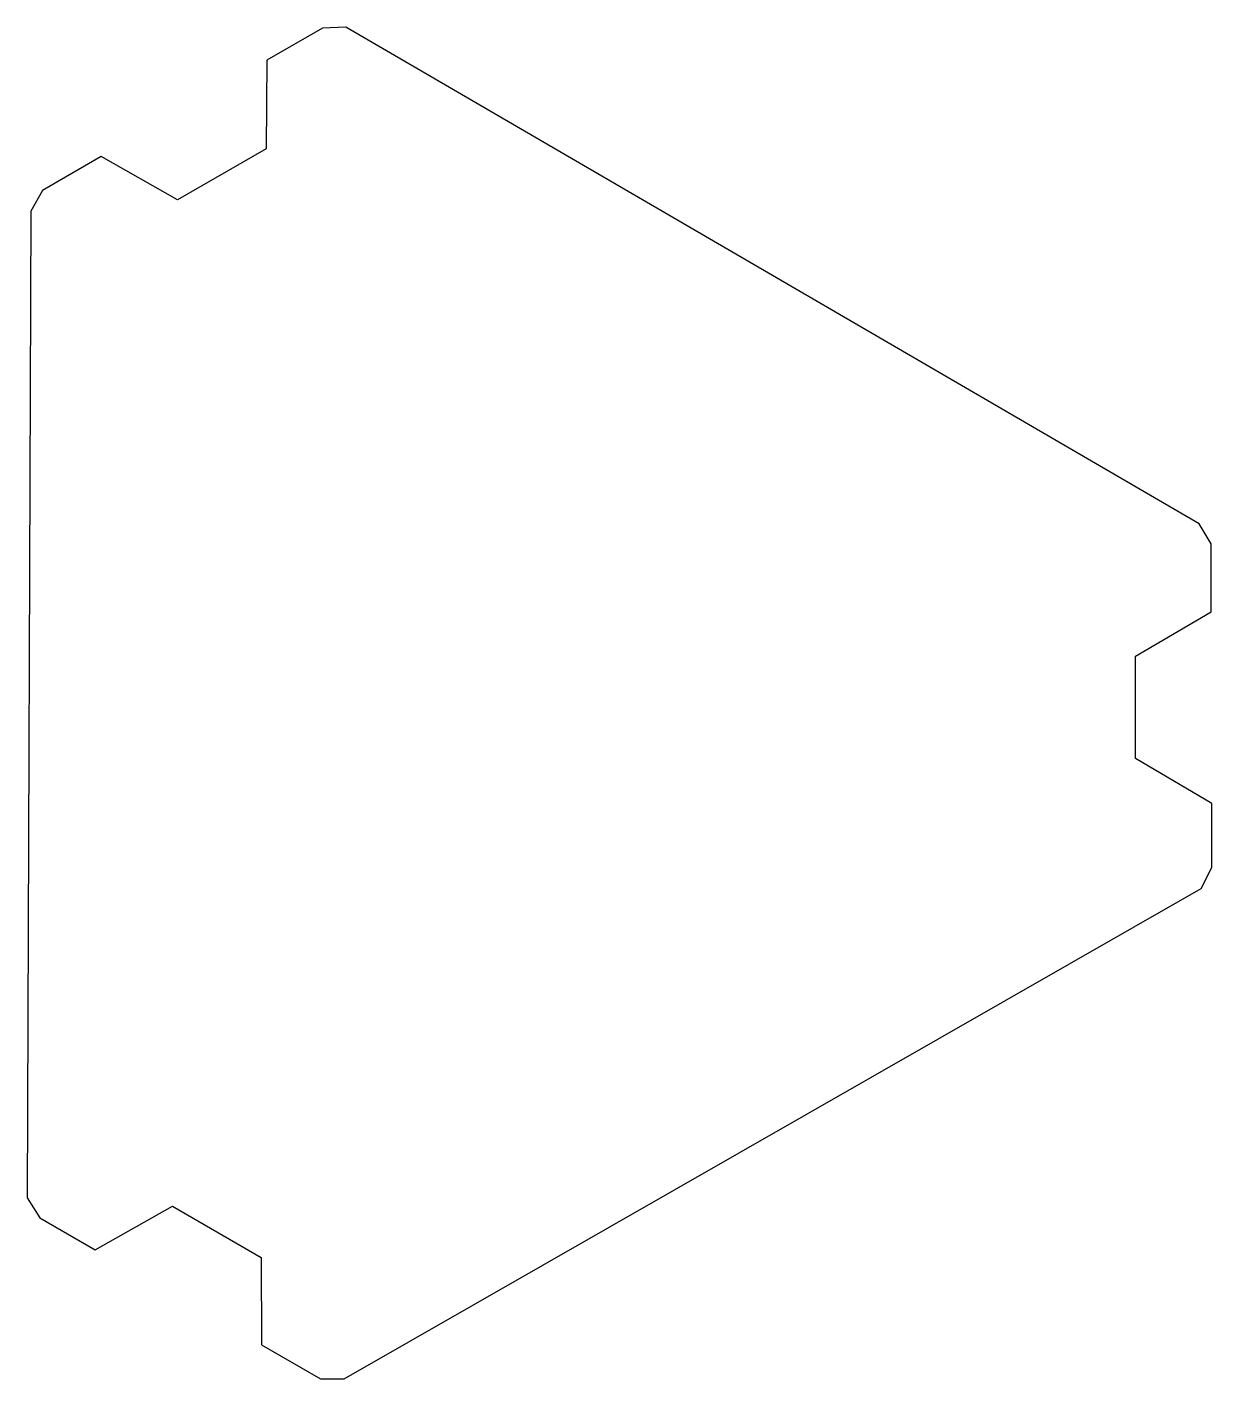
# Model space of a CAD drawing. Header units: millimetres. Extents: x -128 to 136, y -112 to 189.
import ezdxf

# ---------------------------------------------------------------- set-up
doc = ezdxf.new("R2010")
doc.units = ezdxf.units.MM
doc.layers.get('0').update_dxf_attribs({"linetype": 'CONTINUOUS'})

msp = doc.modelspace()

# ---------------------------------------------------------------- linework, layer by layer
msp.add_lwpolyline([(-75.56, -85.16), (-75.45, -104.69), (-62.32, -112.27), (-57.08, -112.23), (133.86, -2.94), (136.28, 1.72), (136.28, 16.02), (119.24, 26.02), (119.24, 48.85), (136.1, 58.71), (136.1, 73.87), (133.45, 78.39), (-56.67, 189.1), (-61.92, 188.87), (-74.31, 181.72), (-74.45, 161.96), (-94.21, 150.55), (-111.18, 160.22), (-124.31, 152.63), (-126.9, 148.08), (-127.72, -71.92), (-124.9, -76.35), (-112.51, -83.51), (-95.33, -73.75)], close=True)

doc.saveas('drawing.dxf')
